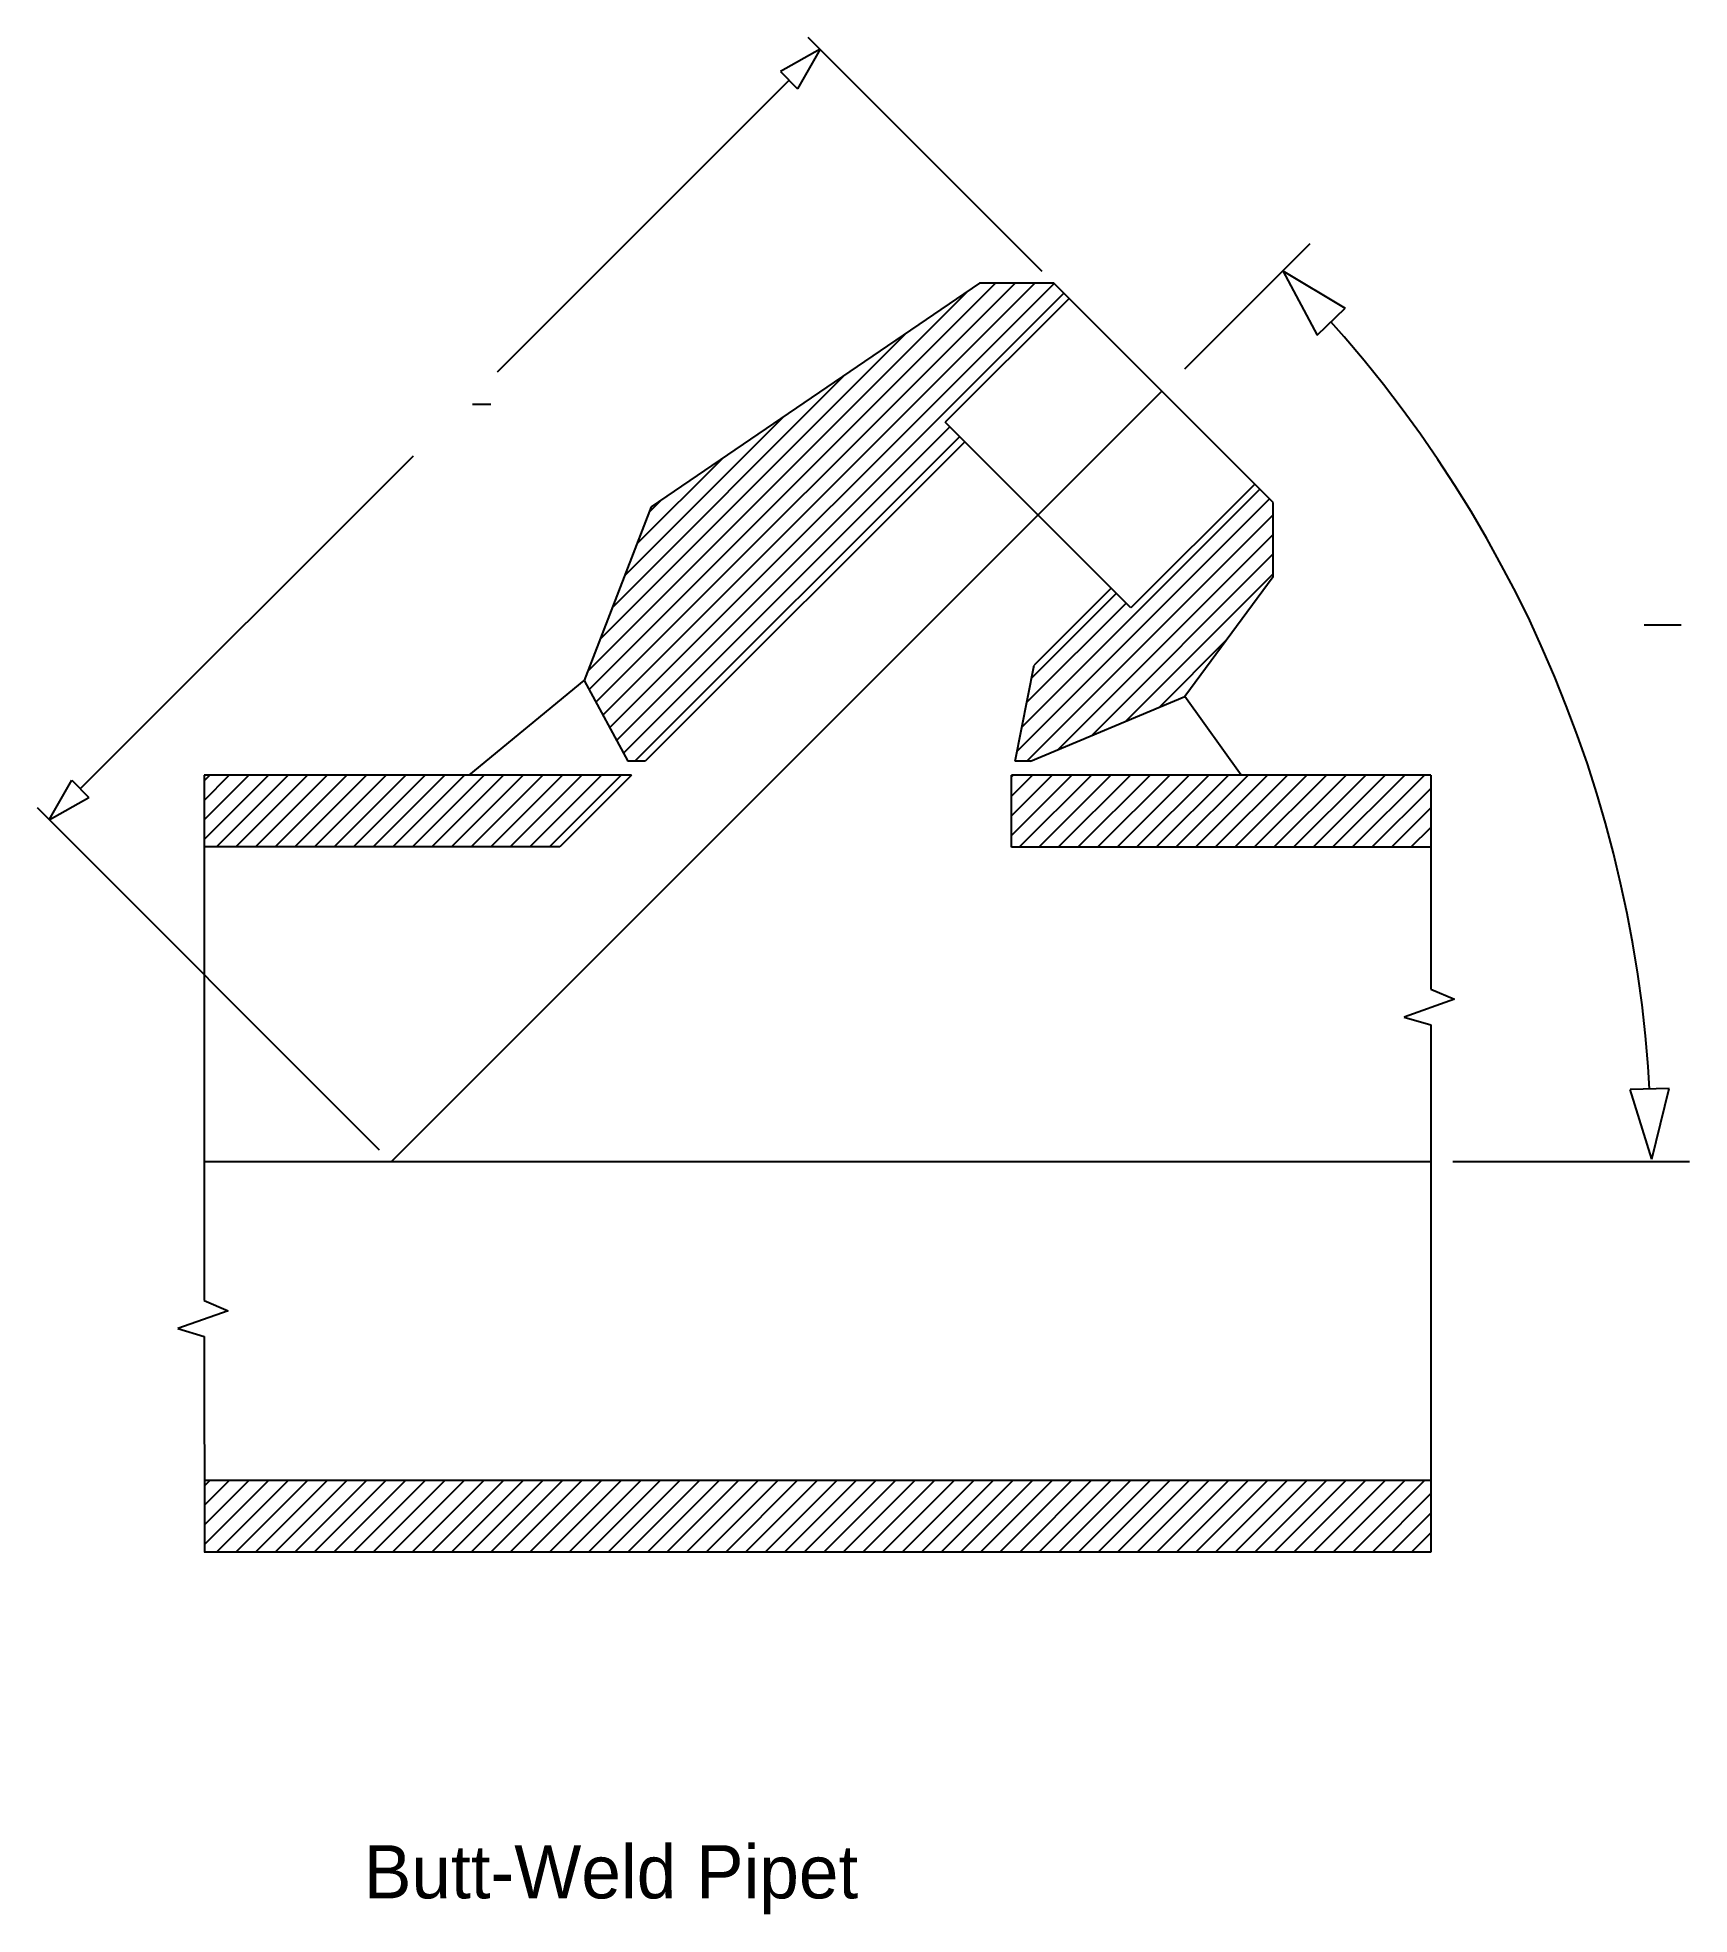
# Model space of a CAD drawing. Extents: x 390 to 1284, y 36 to 1052.
import ezdxf

# ---------------------------------------------------------------- set-up
doc = ezdxf.new("R2010")
doc.units = 0
doc.header["$MEASUREMENT"] = 0
doc.layers.get('0').update_dxf_attribs({"linetype": 'CONTINUOUS'})
doc.layers.add('-1', color=7, linetype='CONTINUOUS')
doc.layers.add('1', color=7, linetype='CONTINUOUS')

msp = doc.modelspace()

# ---------------------------------------------------------------- linework, layer by layer
at = {"layer": '-1', "color": 5, "linetype": 'Continuous'}
msp.add_line((625.4, 853.7), (635.4, 853.7), dxfattribs=at)
at = {"layer": '-1', "color": 2, "linetype": 'Continuous'}
msp.add_line((1259.7, 734.2), (1279.7, 734.2), dxfattribs=at)
at = {"layer": '1', "color": 3, "linetype": 'Continuous'}
for p, q in [((933.8, 925.5), (807.2, 1052.2)), ((813.6, 1045.8), (792.1, 1033.7)), ((813.6, 1045.8), (801.4, 1024.4)), ((638.9, 871.2), (796.8, 1029)), ((792.1, 1033.7), (801.4, 1024.4)), ((1011.1, 872.8), (1078.9, 940.6)), ((1064.1, 925.8), (1097.9, 905.6)), ((1064.1, 925.8), (1082.7, 891.1)), ((1082.7, 891.1), (1097.9, 905.6)), ((1097.3, 890.2), (1090.1, 898.3)), ((1108.1, 877.4), (1097.3, 890.2)), ((1118.6, 864.3), (1108.1, 877.4)), ((1128.8, 851), (1118.6, 864.3)), ((1138.6, 837.5), (1128.8, 851)), ((1148.1, 823.7), (1138.6, 837.5)), ((413.1, 645.5), (593.5, 825.8)), ((1157.3, 809.7), (1148.1, 823.7)), ((1166.1, 795.5), (1157.3, 809.7)), ((1174.5, 781), (1166.1, 795.5)), ((1182.6, 766.4), (1174.5, 781)), ((1190.4, 751.5), (1182.6, 766.4)), ((1197.8, 736.5), (1190.4, 751.5)), ((1204.8, 721.3), (1197.8, 736.5)), ((1211.4, 705.9), (1204.8, 721.3)), ((1217.6, 690.4), (1211.4, 705.9)), ((1223.5, 674.7), (1217.6, 690.4)), ((1229, 658.9), (1223.5, 674.7)), ((1234.1, 642.9), (1229, 658.9)), ((396.3, 628.7), (408.5, 650.1)), ((396.3, 628.7), (417.7, 640.8)), ((408.5, 650.1), (417.7, 640.8)), ((1238.8, 626.9), (1234.1, 642.9)), ((575.1, 449.9), (390, 635.1)), ((1243.1, 610.7), (1238.8, 626.9)), ((1247, 594.4), (1243.1, 610.7)), ((1250.5, 578), (1247, 594.4)), ((1253.6, 561.6), (1250.5, 578)), ((1256.3, 545.1), (1253.6, 561.6)), ((1258.6, 528.5), (1256.3, 545.1)), ((1260.5, 511.8), (1258.6, 528.5)), ((1261.9, 495.2), (1260.5, 511.8)), ((1262.7, 482.9), (1261.9, 495.2)), ((1273.2, 483.2), (1252.2, 482.6)), ((1263.9, 445), (1252.2, 482.6)), ((1263.9, 445), (1273.2, 483.2))]:
    msp.add_line(p, q, dxfattribs=at)
at = {"layer": '1', "color": 4, "linetype": 'Continuous'}
for p, q in [((687.7, 708.9), (893.5, 914.7)), ((688.5, 699.1), (908.6, 919.2)), ((692.3, 692.3), (919.2, 919.2)), ((696, 685.4), (929.8, 919.2)), ((699.7, 678.5), (940.3, 919)), ((703.4, 671.6), (945.6, 913.7)), ((694.4, 726.2), (860.3, 892.1)), ((701.1, 743.5), (827.1, 869.5)), ((998.6, 860.7), (581.4, 443.5)), ((998.6, 860.7), (969.8, 831.9)), ((707.7, 760.8), (793.9, 846.9)), ((707.2, 664.7), (883.9, 841.4)), ((713.4, 660.4), (889.2, 836.1)), ((714.4, 778), (760.7, 824.3)), ((923, 679), (1051.6, 807.7)), ((721.1, 795.3), (727.5, 801.7)), ((920.3, 665.8), (1056.9, 802.4)), ((925.5, 660.4), (1058.9, 793.8)), ((942.3, 666.5), (1058.9, 783.2)), ((960.6, 674.2), (1058.9, 772.6)), ((978.8, 681.8), (1058.9, 761.9)), ((925.6, 692.3), (979.3, 746)), ((928.3, 705.5), (974, 751.3)), ((997.1, 689.5), (1034, 726.4)), ((623.7, 652.9), (685.9, 704.1)), ((1041.5, 652.9), (1011.1, 695.4)), ((480.1, 649.8), (483.2, 652.9)), ((480.1, 639.2), (493.8, 652.9)), ((480.1, 628.6), (504.4, 652.9)), ((480.1, 618), (515, 652.9)), ((486.8, 614.1), (525.6, 652.9)), ((497.4, 614.1), (536.2, 652.9)), ((508, 614.1), (546.8, 652.9)), ((518.6, 614.1), (557.4, 652.9)), ((529.3, 614.1), (568, 652.9)), ((539.9, 614.1), (578.7, 652.9)), ((550.5, 614.1), (589.3, 652.9)), ((561.1, 614.1), (599.9, 652.9)), ((571.7, 614.1), (610.5, 652.9)), ((582.3, 614.1), (621.1, 652.9)), ((592.9, 614.1), (631.7, 652.9)), ((603.5, 614.1), (642.3, 652.9)), ((614.1, 614.1), (652.9, 652.9)), ((624.7, 614.1), (663.5, 652.9)), ((635.3, 614.1), (674.1, 652.9)), ((645.9, 614.1), (684.7, 652.9)), ((656.5, 614.1), (695.3, 652.9)), ((667.1, 614.1), (705.9, 652.9)), ((917.2, 652), (918.1, 652.9)), ((917.2, 641.4), (928.7, 652.9)), ((917.2, 630.8), (939.3, 652.9)), ((917.2, 620.2), (949.9, 652.9)), ((921.4, 613.8), (960.5, 652.9)), ((932, 613.8), (971.1, 652.9)), ((942.6, 613.8), (981.7, 652.9)), ((953.2, 613.8), (992.3, 652.9)), ((963.8, 613.8), (1002.9, 652.9)), ((974.4, 613.8), (1013.5, 652.9)), ((985, 613.8), (1024.1, 652.9)), ((995.6, 613.8), (1034.7, 652.9)), ((1006.3, 613.8), (1045.3, 652.9)), ((1016.9, 613.8), (1055.9, 652.9)), ((1027.5, 613.8), (1066.6, 652.9)), ((1038.1, 613.8), (1077.2, 652.9)), ((1048.7, 613.8), (1087.8, 652.9)), ((1059.3, 613.8), (1098.4, 652.9)), ((1069.9, 613.8), (1109, 652.9)), ((1080.5, 613.8), (1119.6, 652.9)), ((1091.1, 613.8), (1130.2, 652.9)), ((1101.7, 613.8), (1140.8, 652.9)), ((1112.3, 613.8), (1144.2, 645.7)), ((1122.9, 613.8), (1144.2, 635.1)), ((1133.5, 613.8), (1144.2, 624.5)), ((1144.1, 613.8), (1144.2, 613.9)), ((1144.2, 443.5), (480.1, 443.5)), ((1284.3, 443.5), (1156.2, 443.5)), ((480.3, 268.2), (483.2, 271)), ((480.3, 257.6), (493.8, 271)), ((480.3, 247), (504.4, 271)), ((480.3, 236.4), (515, 271)), ((486.8, 232.2), (525.6, 271)), ((497.4, 232.2), (536.2, 271)), ((508, 232.2), (546.8, 271)), ((518.6, 232.2), (557.4, 271)), ((529.2, 232.2), (568, 271)), ((539.8, 232.2), (578.6, 271)), ((550.4, 232.2), (589.2, 271)), ((561, 232.2), (599.8, 271)), ((571.6, 232.2), (610.4, 271)), ((582.2, 232.2), (621, 271)), ((592.8, 232.2), (631.6, 271)), ((603.5, 232.2), (642.2, 271)), ((614.1, 232.2), (652.9, 271)), ((624.7, 232.2), (663.5, 271)), ((635.3, 232.2), (674.1, 271)), ((645.9, 232.2), (684.7, 271)), ((656.5, 232.2), (695.3, 271)), ((667.1, 232.2), (705.9, 271)), ((677.7, 232.2), (716.5, 271)), ((688.3, 232.2), (727.1, 271)), ((698.9, 232.2), (737.7, 271)), ((709.5, 232.2), (748.3, 271)), ((720.1, 232.2), (758.9, 271)), ((730.7, 232.2), (769.5, 271)), ((741.3, 232.2), (780.1, 271)), ((751.9, 232.2), (790.7, 271)), ((762.6, 232.2), (801.3, 271)), ((773.2, 232.2), (812, 271)), ((783.8, 232.2), (822.6, 271)), ((794.4, 232.2), (833.2, 271)), ((805, 232.2), (843.8, 271)), ((815.6, 232.2), (854.4, 271)), ((826.2, 232.2), (865, 271)), ((836.8, 232.2), (875.6, 271)), ((847.4, 232.2), (886.2, 271)), ((858, 232.2), (896.8, 271)), ((868.6, 232.2), (907.4, 271)), ((879.2, 232.2), (918, 271)), ((889.8, 232.2), (928.6, 271)), ((900.4, 232.2), (939.2, 271)), ((911, 232.2), (949.8, 271)), ((921.7, 232.2), (960.4, 271)), ((932.3, 232.2), (971.1, 271)), ((942.9, 232.2), (981.7, 271)), ((953.5, 232.2), (992.3, 271)), ((964.1, 232.2), (1002.9, 271)), ((974.7, 232.2), (1013.5, 271)), ((985.3, 232.2), (1024.1, 271)), ((995.9, 232.2), (1034.7, 271)), ((1006.5, 232.2), (1045.3, 271)), ((1017.1, 232.2), (1055.9, 271)), ((1027.7, 232.2), (1066.5, 271)), ((1038.3, 232.2), (1077.1, 271)), ((1048.9, 232.2), (1087.7, 271)), ((1059.5, 232.2), (1098.3, 271)), ((1070.1, 232.2), (1108.9, 271)), ((1080.8, 232.2), (1119.5, 271)), ((1091.4, 232.2), (1130.2, 271)), ((1102, 232.2), (1140.8, 271)), ((1112.6, 232.2), (1144.2, 263.9)), ((1123.2, 232.2), (1144.2, 253.3)), ((1133.8, 232.2), (1144.2, 242.7))]:
    msp.add_line(p, q, dxfattribs=at)
at = {"layer": '1', "color": 7, "linetype": 'Continuous'}
for p, q in [((900, 919.2), (722.1, 798.1)), ((940.1, 919.2), (900, 919.2)), ((1058.9, 800.4), (940.1, 919.2)), ((948.4, 910.9), (881.4, 843.9)), ((981.8, 743.4), (881.4, 843.9)), ((892, 833.3), (719, 660.4)), ((1048.9, 810.4), (981.8, 743.4)), ((722.1, 798.1), (685.9, 704.1)), ((1058.9, 760.3), (1058.9, 800.4)), ((971.2, 754), (929.6, 712.4)), ((1058.9, 760.3), (1011.1, 695.4)), ((919.3, 660.4), (929.6, 712.4)), ((685.9, 704.1), (709.5, 660.4)), ((927.6, 660.4), (1011.1, 695.4)), ((480.1, 652.9), (480.2, 368.5)), ((711.5, 652.9), (480.1, 652.9)), ((711.5, 652.9), (672.7, 614.1)), ((719, 660.4), (709.5, 660.4)), ((1144.2, 652.9), (917.2, 652.9)), ((917.2, 613.8), (917.2, 652.9)), ((927.6, 660.4), (919.3, 660.4)), ((1144.2, 652.9), (1144.2, 537)), ((672.7, 614.1), (480.1, 614.1)), ((1144.2, 613.8), (917.2, 613.8)), ((1157.1, 531.5), (1129.9, 521.9)), ((1144.2, 537), (1157.1, 531.5)), ((1129.9, 521.9), (1144.2, 517.6)), ((1144.2, 517.6), (1144.2, 232.2)), ((480.2, 368.5), (493.1, 362.9)), ((493.1, 362.9), (465.9, 353.3)), ((465.9, 353.3), (480.2, 349)), ((480.2, 349), (480.3, 232.2)), ((1144.2, 271), (480.1, 271)), ((1144.2, 232.2), (480.1, 232.2))]:
    msp.add_line(p, q, dxfattribs=at)

# ---------------------------------------------------------------- texts
at = {"color": 7, "linetype": 'Continuous'}
msp.add_text('Butt-Weld Pipet', height=28.8, dxfattribs=at).set_placement((566.7, 44.8))

doc.saveas('drawing.dxf')
